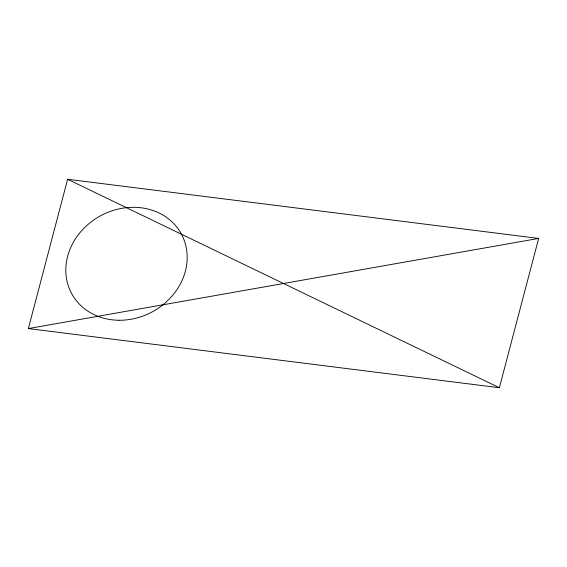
<?xml version="1.0" encoding="UTF-8"?>
<svg xmlns="http://www.w3.org/2000/svg" width="567" height="567" viewBox="0 0 567 567"><rect width="100%" height="100%" fill="white"/><g stroke="black" fill="none" stroke-linecap="round" stroke-linejoin="round"><path stroke-width="0.85" d="M28.35 328.577L67.622 179.271L538.65 238.423L499.378 387.729L28.35 328.577L538.65 238.423M67.622 179.271L499.378 387.729M118.857 320.256A62.427 54.552 -28.8 0 0 182.446 236.148A62.427 54.552 -28.8 0 0 78.161 234.944A62.427 54.552 -28.8 0 0 118.857 320.256"/></g></svg>
